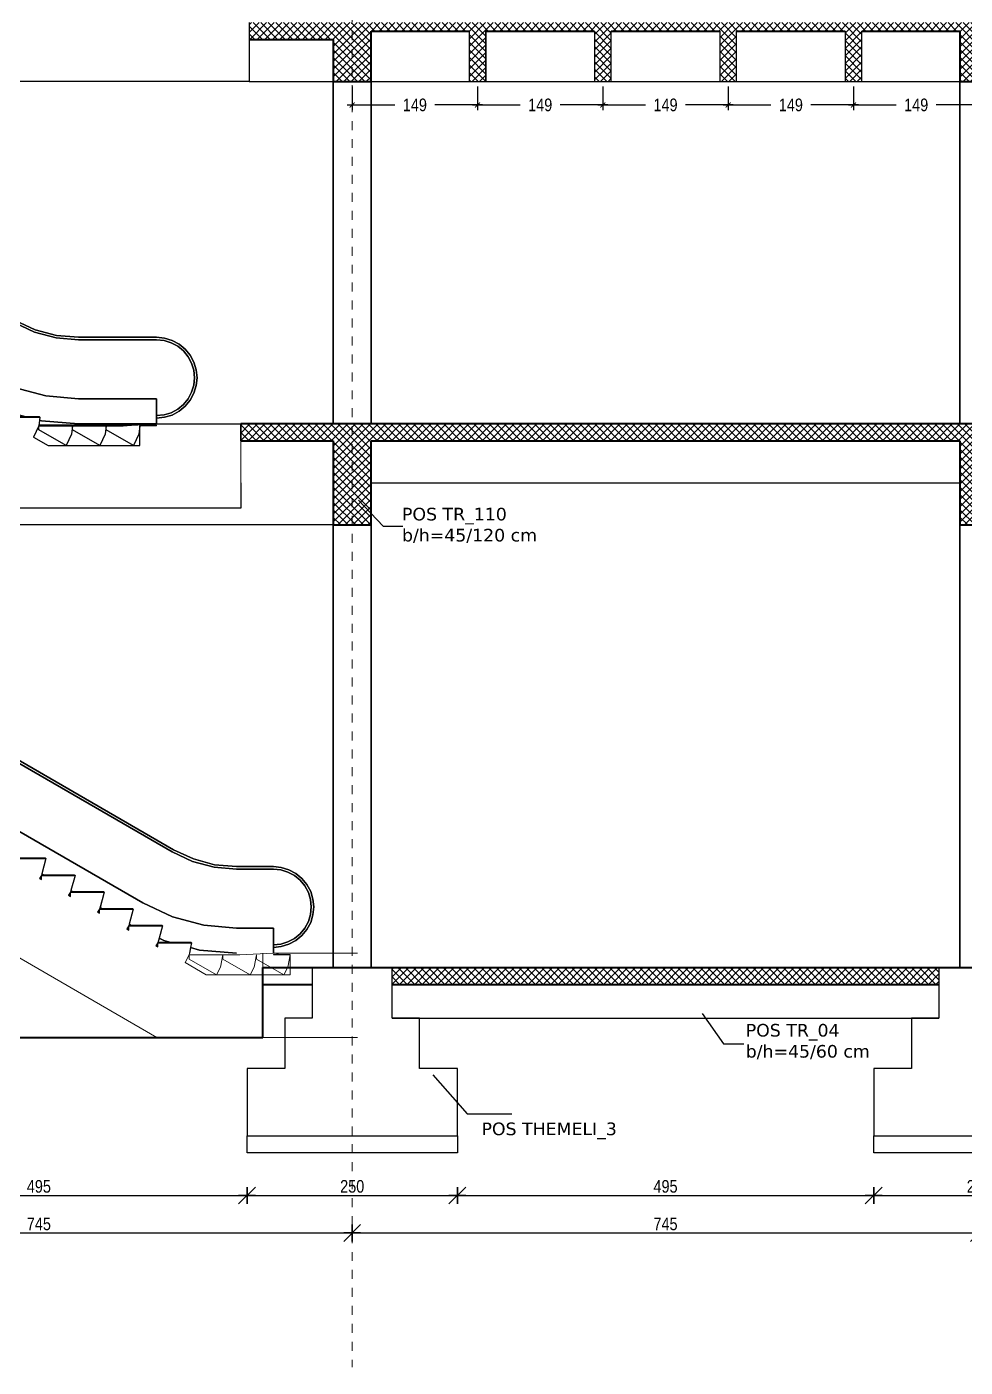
# Model space of a CAD drawing. Header units: centimetres. Extents: x 85226 to 578505, y -13061 to 170378.
# Drawn here: x 451424 to 452539, y 128143 to 129736 of the extents above; entities that cross this region are included whole.
import ezdxf

# ---------------------------------------------------------------- set-up
doc = ezdxf.new("R2010")
doc.units = ezdxf.units.CM
doc.linetypes.add('Dashed', pattern=[10.666667, 5.333333, -5.333333])
for name, color, linetype, lineweight in [('Akset_Pen_No__13', 13, 'Continuous', 18), ('muri', 7, 'Continuous', 40), ('New_Dimensionet_Pen_No__15', 15, 'Continuous', 18), ('Spotat', 1, 'Continuous', 15)]:
    doc.layers.add(name, color=color, linetype=linetype, lineweight=lineweight)
for name, color, linetype, lineweight, true_color in [('New_01 Bodrumi_Pen_No__29', 7, 'Continuous', 18, 0x261713), ('New_01 Bodrumi_Pen_No__88', 7, 'Continuous', 18, 0x092600), ('New_Dimensionet_Pen_No__24', 7, 'Continuous', 18, 0x7f1f00)]:
    doc.layers.add(name, color=color, linetype=linetype, lineweight=lineweight, true_color=true_color)
doc.styles.add('Dimensionet CM', font='swissc.ttf', dxfattribs={"height": 15})
doc.styles.add('Mini shkronjat', font='simplex.shx', dxfattribs={"height": 6})
doc.dimstyles.new('Dimensionet CM', dxfattribs={"dimtxt": 10, "dimasz": 6, "dimexe": 6, "dimexo": 6, "dimgap": 10, "dimtad": 0, "dimtih": 1, "dimtoh": 1, "dimtxsty": 'Dimensionet CM', "dimblk": 'ARCHTICK', "dimcen": 1, "dimdle": 6, "dimadec": 0, "dimazin": 0, "dimtfac": 1, "dimtmove": 0, "dimatfit": 3, "dimldrblk": 'ARCHTICK', "dimfxl": 1, "dimarcsym": 0})
pattern_1 = [(135, (305789.556, 198503.813), (-4.49012806, -4.49012806), []), (225, (305789.556, 198503.813), (4.49012806, -4.49012806), [])]
pattern_2 = [(135, (305789.556, 198486.813), (-4.49012806, -4.49012806), []), (225, (305789.556, 198486.813), (4.49012806, -4.49012806), [])]

# ---------------------------------------------------------------- blocks, each defined once
blk = doc.blocks.new('_ArchTick')
at = {"layer": 'Spotat', "color": 0, "const_width": 0.15}
blk.add_lwpolyline([(-0.5, -0.5), (0.5, 0.5)], dxfattribs=at)
blk = doc.blocks.new('*D4863')
at = {"color": 0, "lineweight": -2, "transparency": 16777216}
for p, q in [((451810.5, 129665), (451810.5, 129637.1)), ((451959.5, 129665), (451959.5, 129637.1)), ((451804.5, 129643.1), (451861.3, 129643.1)), ((451965.5, 129643.1), (451908.7, 129643.1))]:
    blk.add_line(p, q, dxfattribs=at)
at = {"layer": 'DEFPOINTS', "color": 0, "transparency": 16777216}
for p in [(451810.5, 129671), (451959.5, 129671), (451959.5, 129643.1)]:
    blk.add_point(p, dxfattribs=at)
at = {"color": 0, "lineweight": -2, "transparency": 16777216, "xscale": 6, "yscale": 6, "zscale": 6, "rotation": 180}
blk.add_blockref('_ArchTick', (451810.5, 129643.1), dxfattribs=at)
at = {"color": 0, "lineweight": -2, "transparency": 16777216, "xscale": 6, "yscale": 6, "zscale": 6}
blk.add_blockref('_ArchTick', (451959.5, 129643.1), dxfattribs=at)
at = {"color": 0, "transparency": 16777216, "insert": (451885, 129643.1), "char_height": 15, "attachment_point": 5, "style": 'Dimensionet CM'}
blk.add_mtext('149', dxfattribs=at)
blk = doc.blocks.new('*D4864')
at = {"color": 0, "lineweight": -2, "transparency": 16777216}
for p, q in [((451959.5, 129665), (451959.5, 129637.1)), ((452108.5, 129665), (452108.5, 129637.1)), ((451953.5, 129643.1), (452010.3, 129643.1)), ((452114.5, 129643.1), (452057.7, 129643.1))]:
    blk.add_line(p, q, dxfattribs=at)
at = {"layer": 'DEFPOINTS', "color": 0, "transparency": 16777216}
for p in [(451959.5, 129671), (452108.5, 129671), (452108.5, 129643.1)]:
    blk.add_point(p, dxfattribs=at)
at = {"color": 0, "lineweight": -2, "transparency": 16777216, "xscale": 6, "yscale": 6, "zscale": 6, "rotation": 180}
blk.add_blockref('_ArchTick', (451959.5, 129643.1), dxfattribs=at)
at = {"color": 0, "lineweight": -2, "transparency": 16777216, "xscale": 6, "yscale": 6, "zscale": 6}
blk.add_blockref('_ArchTick', (452108.5, 129643.1), dxfattribs=at)
at = {"color": 0, "transparency": 16777216, "insert": (452034, 129643.1), "char_height": 15, "attachment_point": 5, "style": 'Dimensionet CM'}
blk.add_mtext('149', dxfattribs=at)
blk = doc.blocks.new('*D4865')
at = {"color": 0, "lineweight": -2, "transparency": 16777216}
for p, q in [((452108.5, 129665), (452108.5, 129637.1)), ((452257.5, 129665), (452257.5, 129637.1)), ((452102.5, 129643.1), (452159.3, 129643.1)), ((452263.5, 129643.1), (452206.7, 129643.1))]:
    blk.add_line(p, q, dxfattribs=at)
at = {"layer": 'DEFPOINTS', "color": 0, "transparency": 16777216}
for p in [(452108.5, 129671), (452257.5, 129671), (452257.5, 129643.1)]:
    blk.add_point(p, dxfattribs=at)
at = {"color": 0, "lineweight": -2, "transparency": 16777216, "xscale": 6, "yscale": 6, "zscale": 6, "rotation": 180}
blk.add_blockref('_ArchTick', (452108.5, 129643.1), dxfattribs=at)
at = {"color": 0, "lineweight": -2, "transparency": 16777216, "xscale": 6, "yscale": 6, "zscale": 6}
blk.add_blockref('_ArchTick', (452257.5, 129643.1), dxfattribs=at)
at = {"color": 0, "transparency": 16777216, "insert": (452183, 129643.1), "char_height": 15, "attachment_point": 5, "style": 'Dimensionet CM'}
blk.add_mtext('149', dxfattribs=at)
blk = doc.blocks.new('*D4866')
at = {"color": 0, "lineweight": -2, "transparency": 16777216}
for p, q in [((452257.5, 129665), (452257.5, 129637.1)), ((452406.5, 129665), (452406.5, 129637.1)), ((452251.5, 129643.1), (452308.3, 129643.1)), ((452412.5, 129643.1), (452355.7, 129643.1))]:
    blk.add_line(p, q, dxfattribs=at)
at = {"layer": 'DEFPOINTS', "color": 0, "transparency": 16777216}
for p in [(452257.5, 129671), (452406.5, 129671), (452406.5, 129643.1)]:
    blk.add_point(p, dxfattribs=at)
at = {"color": 0, "lineweight": -2, "transparency": 16777216, "xscale": 6, "yscale": 6, "zscale": 6, "rotation": 180}
blk.add_blockref('_ArchTick', (452257.5, 129643.1), dxfattribs=at)
at = {"color": 0, "lineweight": -2, "transparency": 16777216, "xscale": 6, "yscale": 6, "zscale": 6}
blk.add_blockref('_ArchTick', (452406.5, 129643.1), dxfattribs=at)
at = {"color": 0, "transparency": 16777216, "insert": (452332, 129643.1), "char_height": 15, "attachment_point": 5, "style": 'Dimensionet CM'}
blk.add_mtext('149', dxfattribs=at)
blk = doc.blocks.new('*D4867')
at = {"color": 0, "lineweight": -2, "transparency": 16777216}
for p, q in [((452406.5, 129665), (452406.5, 129637.1)), ((452555.5, 129665), (452555.5, 129637.1)), ((452400.5, 129643.1), (452457.3, 129643.1)), ((452561.5, 129643.1), (452504.7, 129643.1))]:
    blk.add_line(p, q, dxfattribs=at)
at = {"layer": 'DEFPOINTS', "color": 0, "transparency": 16777216}
for p in [(452406.5, 129671), (452555.5, 129671), (452555.5, 129643.1)]:
    blk.add_point(p, dxfattribs=at)
at = {"color": 0, "lineweight": -2, "transparency": 16777216, "xscale": 6, "yscale": 6, "zscale": 6, "rotation": 180}
blk.add_blockref('_ArchTick', (452406.5, 129643.1), dxfattribs=at)
at = {"color": 0, "lineweight": -2, "transparency": 16777216, "xscale": 6, "yscale": 6, "zscale": 6}
blk.add_blockref('_ArchTick', (452555.5, 129643.1), dxfattribs=at)
at = {"color": 0, "transparency": 16777216, "insert": (452481, 129643.1), "char_height": 15, "attachment_point": 5, "style": 'Dimensionet CM'}
blk.add_mtext('149', dxfattribs=at)
blk = doc.blocks.new('D')
for p, q in [((5, 5), (-5, -5)), ((-5, 0), (5, 0)), ((0, 5), (0, -5))]:
    blk.add_line(p, q)
blk = doc.blocks.new('*D4888')
at = {"lineweight": -2, "transparency": 16777216}
blk.add_line((451067.5, 128302.6), (451808.5, 128302.6), dxfattribs=at)
at = {"layer": 'DEFPOINTS', "color": 0, "transparency": 16777216}
for p in [(451810.5, 128302.6), (451065.5, 128143.1), (451810.5, 128143.1)]:
    blk.add_point(p, dxfattribs=at)
at = {"lineweight": -2, "transparency": 16777216, "xscale": 2, "yscale": 2, "zscale": 2, "rotation": 180}
blk.add_blockref('D', (451065.5, 128302.6), dxfattribs=at)
at = {"lineweight": -2, "transparency": 16777216, "xscale": 2, "yscale": 2, "zscale": 2}
blk.add_blockref('D', (451810.5, 128302.6), dxfattribs=at)
at = {"transparency": 16777216, "insert": (451438, 128313.3), "char_height": 15, "attachment_point": 5, "style": 'Dimensionet CM'}
blk.add_mtext('745', dxfattribs=at)
blk = doc.blocks.new('*D4889')
at = {"lineweight": -2, "transparency": 16777216}
blk.add_line((451812.5, 128302.6), (452553.5, 128302.6), dxfattribs=at)
at = {"layer": 'DEFPOINTS', "color": 0, "transparency": 16777216}
for p in [(452555.5, 128302.6), (452555.5, 128149.1), (451810.5, 128143.1)]:
    blk.add_point(p, dxfattribs=at)
at = {"lineweight": -2, "transparency": 16777216, "xscale": 2, "yscale": 2, "zscale": 2, "rotation": 180}
blk.add_blockref('D', (451810.5, 128302.6), dxfattribs=at)
at = {"lineweight": -2, "transparency": 16777216, "xscale": 2, "yscale": 2, "zscale": 2}
blk.add_blockref('D', (452555.5, 128302.6), dxfattribs=at)
at = {"transparency": 16777216, "insert": (452183, 128313.3), "char_height": 15, "attachment_point": 5, "style": 'Dimensionet CM'}
blk.add_mtext('745', dxfattribs=at)
blk = doc.blocks.new('*D4799')
at = {"lineweight": -2, "transparency": 16777216}
blk.add_line((451192.5, 128347.2), (451683.5, 128347.2), dxfattribs=at)
at = {"layer": 'DEFPOINTS', "color": 0, "transparency": 16777216}
for p in [(451190.5, 128414), (451685.5, 128418), (451685.5, 128347.2)]:
    blk.add_point(p, dxfattribs=at)
at = {"lineweight": -2, "transparency": 16777216, "xscale": 2, "yscale": 2, "zscale": 2, "rotation": 180}
blk.add_blockref('D', (451190.5, 128347.2), dxfattribs=at)
at = {"lineweight": -2, "transparency": 16777216, "xscale": 2, "yscale": 2, "zscale": 2}
blk.add_blockref('D', (451685.5, 128347.2), dxfattribs=at)
at = {"transparency": 16777216, "insert": (451438, 128357.9), "char_height": 15, "attachment_point": 5, "style": 'Dimensionet CM'}
blk.add_mtext('495', dxfattribs=at)
blk = doc.blocks.new('*D4800')
at = {"lineweight": -2, "transparency": 16777216}
blk.add_line((451687.5, 128347.2), (451933.5, 128347.2), dxfattribs=at)
at = {"layer": 'DEFPOINTS', "color": 0, "transparency": 16777216}
for p in [(451685.5, 128418), (451935.5, 128418), (451935.5, 128347.2)]:
    blk.add_point(p, dxfattribs=at)
at = {"lineweight": -2, "transparency": 16777216, "xscale": 2, "yscale": 2, "zscale": 2, "rotation": 180}
blk.add_blockref('D', (451685.5, 128347.2), dxfattribs=at)
at = {"lineweight": -2, "transparency": 16777216, "xscale": 2, "yscale": 2, "zscale": 2}
blk.add_blockref('D', (451935.5, 128347.2), dxfattribs=at)
at = {"transparency": 16777216, "insert": (451810.5, 128357.9), "char_height": 15, "attachment_point": 5, "style": 'Dimensionet CM'}
blk.add_mtext('250', dxfattribs=at)
blk = doc.blocks.new('*D4801')
at = {"lineweight": -2, "transparency": 16777216}
blk.add_line((451937.5, 128347.2), (452428.5, 128347.2), dxfattribs=at)
at = {"layer": 'DEFPOINTS', "color": 0, "transparency": 16777216}
for p in [(451935.5, 128418), (452430.5, 128418), (452430.5, 128347.2)]:
    blk.add_point(p, dxfattribs=at)
at = {"lineweight": -2, "transparency": 16777216, "xscale": 2, "yscale": 2, "zscale": 2, "rotation": 180}
blk.add_blockref('D', (451935.5, 128347.2), dxfattribs=at)
at = {"lineweight": -2, "transparency": 16777216, "xscale": 2, "yscale": 2, "zscale": 2}
blk.add_blockref('D', (452430.5, 128347.2), dxfattribs=at)
at = {"transparency": 16777216, "insert": (452183, 128357.9), "char_height": 15, "attachment_point": 5, "style": 'Dimensionet CM'}
blk.add_mtext('495', dxfattribs=at)
blk = doc.blocks.new('*D4802')
at = {"lineweight": -2, "transparency": 16777216}
blk.add_line((452432.5, 128347.2), (452678.5, 128347.2), dxfattribs=at)
at = {"layer": 'DEFPOINTS', "color": 0, "transparency": 16777216}
for p in [(452430.5, 128418), (452680.5, 128418), (452680.5, 128347.2)]:
    blk.add_point(p, dxfattribs=at)
at = {"lineweight": -2, "transparency": 16777216, "xscale": 2, "yscale": 2, "zscale": 2, "rotation": 180}
blk.add_blockref('D', (452430.5, 128347.2), dxfattribs=at)
at = {"lineweight": -2, "transparency": 16777216, "xscale": 2, "yscale": 2, "zscale": 2}
blk.add_blockref('D', (452680.5, 128347.2), dxfattribs=at)
at = {"transparency": 16777216, "insert": (452555.5, 128357.9), "char_height": 15, "attachment_point": 5, "style": 'Dimensionet CM'}
blk.add_mtext('250', dxfattribs=at)

msp = doc.modelspace()

# ---------------------------------------------------------------- hatches: boundary and pattern name
h = msp.add_hatch()
h.set_pattern_fill('ANSI37', color=256, scale=2, angle=90, style=0)
h.set_pattern_definition(pattern_1)
h.paths.add_polyline_path([(451788.031, 129720.973), (451788.031, 129670.973), (451810.531, 129670.973), (451810.531, 129740.973), (451688.039, 129740.973), (451688.039, 129720.973)])
h = msp.add_hatch()
h.set_pattern_fill('ANSI37', color=256, scale=2, angle=90, style=0)
h.set_pattern_definition(pattern_1)
h.paths.add_polyline_path([(451833.031, 129730.973), (451833.031, 129730.973), (451833.031, 129730.973), (451949.531, 129730.973), (451949.531, 129670.973), (451969.531, 129670.973), (451969.531, 129730.973), (452098.531, 129730.973), (452098.531, 129670.973), (452118.531, 129670.973), (452118.531, 129730.973), (452247.531, 129730.973), (452247.531, 129670.973), (452267.531, 129670.973), (452267.531, 129730.973), (452396.531, 129730.973), (452396.531, 129670.973), (452416.531, 129670.973), (452416.531, 129730.973), (452533.031, 129730.973), (452533.031, 129670.973), (452555.531, 129670.973), (452555.531, 129740.973), (451810.531, 129740.973), (451810.531, 129670.973), (451833.031, 129670.973)])
h = msp.add_hatch()
h.set_pattern_fill('ANSI37', color=256, scale=2, angle=90, style=0)
h.set_pattern_definition(pattern_2)
h.paths.add_polyline_path([(451788.031, 129243.973), (451788.031, 129193.973), (451788.031, 129193.973), (451788.031, 129143.973), (451810.531, 129143.973), (451810.531, 129263.973), (451678.035, 129263.973), (451678.035, 129243.973)])
h.paths.add_polyline_path([(451810.531, 129263.973), (451810.531, 129143.973), (451833.031, 129143.973), (451833.031, 129243.973), (452533.031, 129243.973), (452533.031, 129143.973), (452555.531, 129143.973), (452555.531, 129263.973)])
h.paths.add_polyline_path([(453278.031, 129243.973), (453278.031, 129143.973), (453323.031, 129143.973), (453323.031, 129243.973), (454023.031, 129243.973), (454023.031, 129193.973), (454068.031, 129193.973), (454068.031, 129243.973), (454218.031, 129243.973), (454218.031, 129263.973), (452555.531, 129263.973), (452555.531, 129143.973), (452578.031, 129143.973), (452578.031, 129243.973)])
h = msp.add_hatch()
h.set_pattern_fill('ANSI37', color=256, scale=2, angle=90, style=0)
h.set_pattern_definition(pattern_2)
h.paths.add_polyline_path([(452508.031, 128617.973), (451858.031, 128617.973), (451858.031, 128597.973), (452508.031, 128597.973)])

# ---------------------------------------------------------------- linework, layer by layer
for p, q in [((451688.039, 129740.973), (451688.039, 129720.973)), ((451833.031, 129730.973), (451833.031, 129263.973)), ((451833.031, 129263.973), (451833.031, 129730.973)), ((451833.031, 129263.973), (451833.031, 129730.973)), ((451833.031, 129730.973), (451833.031, 129263.973)), ((451949.531, 129730.973), (451833.031, 129730.973)), ((451949.531, 129730.973), (451949.531, 129670.973)), ((452098.531, 129730.973), (451969.531, 129730.973)), ((451969.531, 129730.973), (451969.531, 129670.973)), ((452247.531, 129730.973), (452118.531, 129730.973)), ((452396.531, 129730.973), (452267.531, 129730.973)), ((452533.031, 129730.973), (452416.531, 129730.973)), ((452533.031, 129730.973), (452533.031, 129263.973)), ((452533.031, 129263.973), (452533.031, 129730.973)), ((451688.039, 129720.973), (451688.039, 129670.973)), ((451788.031, 129720.973), (451723.035, 129720.973)), ((451788.031, 129720.973), (451778.035, 129720.973)), ((451788.031, 129263.973), (451788.031, 129720.973)), ((451788.031, 129720.973), (451788.031, 129263.973)), ((451788.031, 129720.973), (451788.031, 129263.973)), ((451788.031, 129263.973), (451788.031, 129720.973)), ((451688.039, 129670.973), (450955.535, 129670.973)), ((451688.039, 129670.973), (454023.031, 129670.973)), ((451432.623, 129373.2), (451408.453, 129384.471)), ((451408.453, 129384.471), (451432.623, 129373.2)), ((451409.953, 129387.069), (451433.65, 129376.019)), ((451433.65, 129376.019), (451409.953, 129387.069)), ((451433.65, 129376.019), (451458.905, 129369.252)), ((451458.905, 129369.252), (451433.65, 129376.019)), ((451458.384, 129366.298), (451432.623, 129373.2)), ((451432.623, 129373.2), (451458.384, 129366.298)), ((451484.953, 129363.973), (451458.384, 129366.298)), ((451458.384, 129366.298), (451484.953, 129363.973)), ((451458.905, 129369.252), (451484.953, 129366.973)), ((451484.953, 129366.973), (451458.905, 129369.252)), ((451484.953, 129366.973), (451578.035, 129366.973)), ((451578.035, 129366.973), (451484.953, 129366.973)), ((451578.035, 129363.973), (451484.953, 129363.973)), ((451484.953, 129363.973), (451578.035, 129363.973)), ((451578.035, 129366.973), (451587.399, 129366.051)), ((451587.399, 129366.051), (451578.035, 129366.973)), ((451586.814, 129363.108), (451578.035, 129363.973)), ((451578.035, 129363.973), (451586.814, 129363.108)), ((451595.256, 129360.548), (451586.814, 129363.108)), ((451586.814, 129363.108), (451595.256, 129360.548)), ((451587.399, 129366.051), (451596.404, 129363.319)), ((451596.404, 129363.319), (451587.399, 129366.051)), ((451603.036, 129356.389), (451595.256, 129360.548)), ((451595.256, 129360.548), (451603.036, 129356.389)), ((451596.404, 129363.319), (451604.702, 129358.884)), ((451604.702, 129358.884), (451596.404, 129363.319)), ((451604.702, 129358.884), (451611.976, 129352.914)), ((451611.976, 129352.914), (451604.702, 129358.884)), ((451609.855, 129350.793), (451603.036, 129356.389)), ((451603.036, 129356.389), (451609.855, 129350.793)), ((451615.451, 129343.974), (451609.855, 129350.793)), ((451609.855, 129350.793), (451615.451, 129343.974)), ((451611.976, 129352.914), (451617.945, 129345.641)), ((451617.945, 129345.641), (451611.976, 129352.914)), ((451619.609, 129336.194), (451615.451, 129343.974)), ((451615.451, 129343.974), (451619.609, 129336.194)), ((451617.945, 129345.641), (451622.381, 129337.342)), ((451622.381, 129337.342), (451617.945, 129345.641)), ((451596.483, 128755.471), (450590.561, 129336.24)), ((450590.561, 129336.24), (451596.483, 128755.471)), ((451597.983, 128758.069), (450592.061, 129338.838)), ((451622.17, 129327.752), (451619.609, 129336.194)), ((451619.609, 129336.194), (451622.17, 129327.752)), ((451623.035, 129318.973), (451622.17, 129327.752)), ((451622.17, 129327.752), (451623.035, 129318.973)), ((451622.381, 129337.342), (451625.113, 129328.337)), ((451625.113, 129328.337), (451622.381, 129337.342)), ((451625.113, 129328.337), (451626.035, 129318.973)), ((451626.035, 129318.973), (451625.113, 129328.337)), ((451622.17, 129310.194), (451623.035, 129318.973)), ((451623.035, 129318.973), (451622.17, 129310.194)), ((451626.035, 129318.973), (451625.113, 129309.609)), ((451625.113, 129309.609), (451626.035, 129318.973)), ((451446.229, 129297.361), (451408.682, 129307.422)), ((451408.682, 129307.422), (451446.229, 129297.361)), ((451484.953, 129293.973), (451446.229, 129297.361)), ((451446.229, 129297.361), (451484.953, 129293.973)), ((451615.451, 129293.972), (451619.609, 129301.752)), ((451619.609, 129301.752), (451615.451, 129293.972)), ((451622.381, 129300.604), (451617.945, 129292.306)), ((451617.945, 129292.306), (451622.381, 129300.604)), ((451619.609, 129301.752), (451622.17, 129310.194)), ((451622.17, 129310.194), (451619.609, 129301.752)), ((451625.113, 129309.609), (451622.381, 129300.604)), ((451622.381, 129300.604), (451625.113, 129309.609)), ((451401.06, 129278.524), (451423.642, 129272.473)), ((451578.035, 129293.973), (451484.953, 129293.973)), ((451484.953, 129293.973), (451578.035, 129293.973)), ((451578.035, 129263.973), (451578.035, 129293.973)), ((451578.035, 129293.973), (451578.035, 129273.973)), ((451595.256, 129277.399), (451603.036, 129281.557)), ((451603.036, 129281.557), (451595.256, 129277.399)), ((451604.702, 129279.063), (451596.404, 129274.627)), ((451596.404, 129274.627), (451604.702, 129279.063)), ((451603.036, 129281.557), (451609.855, 129287.153)), ((451609.855, 129287.153), (451603.036, 129281.557)), ((451611.976, 129285.032), (451604.702, 129279.063)), ((451604.702, 129279.063), (451611.976, 129285.032)), ((451609.855, 129287.153), (451615.451, 129293.972)), ((451615.451, 129293.972), (451609.855, 129287.153)), ((451617.945, 129292.306), (451611.976, 129285.032)), ((451611.976, 129285.032), (451617.945, 129292.306)), ((451561.483, 128694.849), (450555.561, 129275.619)), ((450555.561, 129275.619), (451561.483, 128694.849)), ((451399.305, 129271.973), (451439.305, 129271.973)), ((451438.805, 129272.473), (451399.805, 129272.473)), ((451423.642, 129272.473), (451438.805, 129272.473)), ((451438.851, 129268.398), (451438.035, 129261.973)), ((451439.305, 129271.973), (451438.805, 129272.473)), ((451438.805, 129272.473), (451439.305, 129271.973)), ((451439.305, 129271.973), (451438.851, 129268.398)), ((451441.02, 129267.817), (451438.851, 129268.398)), ((451438.851, 129268.398), (451441.02, 129267.817)), ((451484.953, 129263.973), (451441.02, 129267.817)), ((451441.02, 129267.817), (451484.953, 129263.973)), ((451578.035, 129263.973), (451484.953, 129263.973)), ((451484.953, 129263.973), (451578.035, 129263.973)), ((451548.035, 129262.473), (451578.035, 129263.973)), ((451578.035, 129273.973), (451586.814, 129274.838)), ((451586.814, 129274.838), (451578.035, 129273.973)), ((451578.035, 129273.973), (451578.035, 129270.973)), ((451587.399, 129271.895), (451578.035, 129270.973)), ((451578.035, 129270.973), (451587.399, 129271.895)), ((451578.035, 129270.973), (451578.035, 129263.973)), ((451578.035, 129263.973), (451678.035, 129263.973)), ((451586.814, 129274.838), (451595.256, 129277.399)), ((451595.256, 129277.399), (451586.814, 129274.838)), ((451596.404, 129274.627), (451587.399, 129271.895)), ((451587.399, 129271.895), (451596.404, 129274.627)), ((451678.035, 129263.973), (451678.035, 129243.973)), ((451723.035, 129263.973), (452423.035, 129263.973)), ((452423.035, 129263.973), (452468.035, 129263.973)), ((452468.035, 129263.973), (453168.035, 129263.973)), ((451438.035, 129261.973), (451431.577, 129248.341)), ((451431.577, 129248.341), (451448.898, 129238.341)), ((451438.535, 129262.473), (451438.035, 129261.973)), ((451438.035, 129261.973), (451438.535, 129262.473)), ((451438.035, 129261.973), (451478.035, 129261.973)), ((451438.035, 129256.973), (451438.035, 129261.973)), ((451470.307, 129238.341), (451438.035, 129256.973)), ((451477.535, 129262.473), (451438.535, 129262.473)), ((451438.535, 129262.473), (451477.535, 129262.473)), ((451476.765, 129251.973), (451470.307, 129238.341)), ((451478.035, 129261.973), (451476.765, 129251.973)), ((451478.035, 129261.973), (451477.535, 129262.473)), ((451477.535, 129262.473), (451478.035, 129261.973)), ((451478.535, 129262.473), (451478.035, 129261.973)), ((451478.035, 129261.973), (451478.535, 129262.473)), ((451478.035, 129261.973), (451518.035, 129261.973)), ((451478.035, 129256.973), (451478.035, 129261.973)), ((451510.307, 129238.341), (451478.035, 129256.973)), ((451517.535, 129262.473), (451478.535, 129262.473)), ((451478.535, 129262.473), (451517.535, 129262.473)), ((451516.765, 129251.973), (451510.307, 129238.341)), ((451518.035, 129261.973), (451516.765, 129251.973)), ((451518.035, 129261.973), (451517.535, 129262.473)), ((451517.535, 129262.473), (451518.035, 129261.973)), ((451518.535, 129262.473), (451518.035, 129261.973)), ((451518.035, 129261.973), (451518.535, 129262.473)), ((451518.035, 129261.973), (451538.035, 129261.973)), ((451518.035, 129256.973), (451518.035, 129261.973)), ((451550.307, 129238.341), (451518.035, 129256.973)), ((451548.035, 129262.473), (451518.535, 129262.473)), ((451518.535, 129262.473), (451548.035, 129262.473)), ((451538.035, 129261.973), (451548.035, 129262.473)), ((451556.765, 129251.973), (451550.307, 129238.341)), ((451558.035, 129261.973), (451556.765, 129251.973)), ((451558.035, 129238.341), (451558.035, 129261.973)), ((451448.898, 129238.341), (451470.307, 129238.341)), ((451470.307, 129238.341), (451510.307, 129238.341)), ((451510.307, 129238.341), (451550.307, 129238.341)), ((451550.307, 129238.341), (451558.035, 129238.341)), ((451678.035, 129193.973), (451678.035, 129163.973)), ((451788.031, 128617.973), (451788.031, 129193.973)), ((451788.031, 129193.973), (451788.031, 128617.973)), ((451788.031, 128617.973), (451788.031, 129193.973)), ((451788.031, 129193.973), (451788.031, 128617.973)), ((451833.031, 129193.973), (451833.031, 128617.973)), ((451833.031, 128617.973), (451833.031, 129193.973)), ((451833.031, 129193.973), (451833.031, 128617.973)), ((451833.031, 128617.973), (451833.031, 129193.973)), ((451833.031, 129193.973), (452533.031, 129193.973)), ((452533.031, 128617.973), (452533.031, 129193.973)), ((452533.031, 129193.973), (452533.031, 128617.973)), ((451818.186, 129173.378), (451847.403, 129142.604)), ((451678.035, 129163.973), (451390.367, 129163.973)), ((451788.031, 129143.973), (450929.578, 129143.973)), ((451788.031, 129143.973), (451833.031, 129143.973)), ((451847.403, 129142.604), (451870.698, 129142.604)), ((452533.031, 129143.973), (452578.031, 129143.973)), ((451088.031, 129052.49), (451597.983, 128758.069)), ((451620.654, 128744.2), (451596.483, 128755.471)), ((451596.483, 128755.471), (451620.654, 128744.2)), ((451597.983, 128758.069), (451621.68, 128747.019)), ((451621.68, 128747.019), (451597.983, 128758.069)), ((451406.336, 128747.473), (451446.336, 128747.473)), ((451445.836, 128747.973), (451406.836, 128747.973)), ((451409.47, 128747.973), (451445.836, 128747.973)), ((451446.336, 128747.473), (451441.513, 128729.473)), ((451446.336, 128747.473), (451445.836, 128747.973)), ((451445.836, 128747.973), (451446.336, 128747.473)), ((451646.415, 128737.298), (451620.654, 128744.2)), ((451620.654, 128744.2), (451646.415, 128737.298)), ((451621.68, 128747.019), (451646.936, 128740.252)), ((451646.936, 128740.252), (451621.68, 128747.019)), ((451672.983, 128734.973), (451646.415, 128737.298)), ((451646.415, 128737.298), (451672.983, 128734.973)), ((451646.936, 128740.252), (451672.983, 128737.973)), ((451672.983, 128737.973), (451646.936, 128740.252)), ((451672.983, 128737.973), (451716.82, 128737.973)), ((451716.82, 128737.973), (451672.983, 128737.973)), ((451716.82, 128737.973), (451726.185, 128737.051)), ((451726.185, 128737.051), (451716.82, 128737.973)), ((451726.185, 128737.051), (451735.189, 128734.319)), ((451735.189, 128734.319), (451726.185, 128737.051)), ((451440.977, 128727.473), (451438.608, 128723.841)), ((451438.608, 128723.841), (451440.977, 128722.473)), ((451441.513, 128729.473), (451440.977, 128727.473)), ((451441.477, 128727.973), (451440.977, 128727.473)), ((451440.977, 128727.473), (451441.477, 128727.973)), ((451440.977, 128727.473), (451480.977, 128727.473)), ((451440.977, 128722.473), (451440.977, 128727.473)), ((451480.477, 128727.973), (451441.477, 128727.973)), ((451441.477, 128727.973), (451444.111, 128727.973)), ((451444.111, 128727.973), (451441.513, 128729.473)), ((451441.513, 128729.473), (451444.111, 128727.973)), ((451444.111, 128727.973), (451480.477, 128727.973)), ((451480.977, 128727.473), (451476.154, 128709.473)), ((451480.977, 128727.473), (451480.477, 128727.973)), ((451480.477, 128727.973), (451480.977, 128727.473)), ((451716.82, 128734.973), (451672.983, 128734.973)), ((451672.983, 128734.973), (451716.82, 128734.973)), ((451725.599, 128734.108), (451716.82, 128734.973)), ((451716.82, 128734.973), (451725.599, 128734.108)), ((451734.041, 128731.548), (451725.599, 128734.108)), ((451725.599, 128734.108), (451734.041, 128731.548)), ((451741.821, 128727.389), (451734.041, 128731.548)), ((451734.041, 128731.548), (451741.821, 128727.389)), ((451735.189, 128734.319), (451743.488, 128729.884)), ((451743.488, 128729.884), (451735.189, 128734.319)), ((451748.64, 128721.793), (451741.821, 128727.389)), ((451741.821, 128727.389), (451748.64, 128721.793)), ((451743.488, 128729.884), (451750.762, 128723.914)), ((451750.762, 128723.914), (451743.488, 128729.884)), ((451754.237, 128714.974), (451748.64, 128721.793)), ((451748.64, 128721.793), (451754.236, 128714.974)), ((451750.762, 128723.914), (451756.731, 128716.641)), ((451756.731, 128716.641), (451750.762, 128723.914)), ((451475.618, 128707.473), (451473.249, 128703.841)), ((451476.154, 128709.473), (451475.618, 128707.473)), ((451476.118, 128707.973), (451475.618, 128707.473)), ((451475.618, 128707.473), (451476.118, 128707.973)), ((451475.618, 128707.473), (451515.618, 128707.473)), ((451475.618, 128702.473), (451475.618, 128707.473)), ((451515.118, 128707.973), (451476.118, 128707.973)), ((451476.118, 128707.973), (451478.752, 128707.973)), ((451478.752, 128707.973), (451476.154, 128709.473)), ((451476.154, 128709.473), (451478.752, 128707.973)), ((451478.752, 128707.973), (451515.118, 128707.973)), ((451515.618, 128707.473), (451510.795, 128689.473)), ((451515.618, 128707.473), (451515.118, 128707.973)), ((451515.118, 128707.973), (451515.618, 128707.473)), ((451754.236, 128714.974), (451758.395, 128707.194)), ((451758.395, 128707.194), (451754.237, 128714.974)), ((451756.731, 128716.641), (451761.167, 128708.342)), ((451761.167, 128708.342), (451756.731, 128716.641)), ((451760.956, 128698.752), (451758.395, 128707.194)), ((451758.395, 128707.194), (451760.956, 128698.752)), ((451761.167, 128708.342), (451763.898, 128699.338)), ((451763.898, 128699.338), (451761.167, 128708.342)), ((451473.249, 128703.841), (451475.618, 128702.473)), ((451510.795, 128689.473), (451510.259, 128687.473)), ((451513.393, 128687.973), (451510.795, 128689.473)), ((451510.795, 128689.473), (451513.393, 128687.973)), ((451596.712, 128678.422), (451561.483, 128694.849)), ((451561.483, 128694.849), (451596.712, 128678.422)), ((451761.82, 128689.973), (451760.956, 128698.752)), ((451760.956, 128698.752), (451761.82, 128689.973)), ((451760.956, 128681.194), (451761.82, 128689.973)), ((451761.82, 128689.973), (451760.956, 128681.194)), ((451763.898, 128699.338), (451764.82, 128689.973)), ((451764.82, 128689.973), (451763.898, 128699.338)), ((451764.82, 128689.973), (451763.898, 128680.609)), ((451763.898, 128680.609), (451764.82, 128689.973)), ((451510.259, 128687.473), (451507.89, 128683.841)), ((451507.89, 128683.841), (451510.259, 128682.473)), ((451510.759, 128687.973), (451510.259, 128687.473)), ((451510.259, 128687.473), (451510.759, 128687.973)), ((451510.259, 128687.473), (451550.259, 128687.473)), ((451510.259, 128682.473), (451510.259, 128687.473)), ((451549.759, 128687.973), (451510.759, 128687.973)), ((451510.759, 128687.973), (451513.393, 128687.973)), ((451513.393, 128687.973), (451549.759, 128687.973)), ((451550.259, 128687.473), (451545.436, 128669.473)), ((451550.259, 128687.473), (451549.759, 128687.973)), ((451549.759, 128687.973), (451550.259, 128687.473)), ((451634.259, 128668.361), (451596.712, 128678.422)), ((451596.712, 128678.422), (451634.259, 128668.361)), ((451758.395, 128672.752), (451760.956, 128681.194)), ((451760.956, 128681.194), (451758.395, 128672.752)), ((451763.898, 128680.609), (451761.167, 128671.604)), ((451761.167, 128671.604), (451763.898, 128680.609)), ((451544.9, 128667.473), (451542.531, 128663.841)), ((451542.531, 128663.841), (451544.9, 128662.473)), ((451545.436, 128669.473), (451544.9, 128667.473)), ((451545.4, 128667.973), (451544.9, 128667.473)), ((451544.9, 128667.473), (451545.4, 128667.973)), ((451544.9, 128667.473), (451584.9, 128667.473)), ((451544.9, 128662.473), (451544.9, 128667.473)), ((451584.4, 128667.973), (451545.4, 128667.973)), ((451545.4, 128667.973), (451548.403, 128667.973)), ((451546.483, 128668.869), (451545.436, 128669.473)), ((451545.436, 128669.473), (451546.483, 128668.869)), ((451548.403, 128667.973), (451546.483, 128668.869)), ((451546.483, 128668.869), (451548.403, 128667.973)), ((451548.403, 128667.973), (451584.4, 128667.973)), ((451584.9, 128667.473), (451580.965, 128652.789)), ((451584.9, 128667.473), (451584.4, 128667.973)), ((451584.4, 128667.973), (451584.9, 128667.473)), ((451672.983, 128664.973), (451634.259, 128668.361)), ((451634.259, 128668.361), (451672.983, 128664.973)), ((451716.82, 128664.973), (451672.983, 128664.973)), ((451672.983, 128664.973), (451716.82, 128664.973)), ((451716.82, 128634.973), (451716.82, 128664.973)), ((451716.82, 128664.973), (451716.82, 128644.973)), ((451741.821, 128652.557), (451748.64, 128658.153)), ((451748.64, 128658.153), (451741.821, 128652.557)), ((451748.64, 128658.153), (451754.237, 128664.972)), ((451754.236, 128664.972), (451748.64, 128658.153)), ((451756.731, 128663.306), (451750.762, 128656.032)), ((451750.762, 128656.032), (451756.731, 128663.306)), ((451758.395, 128672.752), (451754.236, 128664.972)), ((451754.237, 128664.972), (451758.395, 128672.752)), ((451761.167, 128671.604), (451756.731, 128663.306)), ((451756.731, 128663.306), (451761.167, 128671.604)), ((451579.541, 128647.473), (451577.172, 128643.841)), ((451577.172, 128643.841), (451579.541, 128642.473)), ((451580.965, 128652.789), (451579.541, 128647.473)), ((451580.041, 128647.973), (451579.541, 128647.473)), ((451579.541, 128647.473), (451580.041, 128647.973)), ((451579.541, 128647.473), (451619.541, 128647.473)), ((451579.541, 128642.473), (451579.541, 128647.473)), ((451619.041, 128647.973), (451580.041, 128647.973)), ((451580.041, 128647.973), (451594.878, 128647.973)), ((451586.452, 128650.231), (451580.965, 128652.789)), ((451580.965, 128652.789), (451586.452, 128650.231)), ((451594.878, 128647.973), (451586.452, 128650.231)), ((451586.452, 128650.231), (451594.878, 128647.973)), ((451594.878, 128647.973), (451619.041, 128647.973)), ((451618.45, 128641.657), (451617.196, 128634.973)), ((451619.541, 128647.473), (451618.45, 128641.657)), ((451629.05, 128638.817), (451618.45, 128641.657)), ((451618.45, 128641.657), (451629.05, 128638.817)), ((451619.541, 128647.473), (451619.041, 128647.973)), ((451619.041, 128647.973), (451619.541, 128647.473)), ((451716.82, 128644.973), (451725.599, 128645.838)), ((451725.599, 128645.838), (451716.82, 128644.973)), ((451716.82, 128644.973), (451716.82, 128641.973)), ((451726.185, 128642.895), (451716.82, 128641.973)), ((451716.82, 128641.973), (451726.185, 128642.895)), ((451716.82, 128641.973), (451716.82, 128634.973)), ((451725.599, 128645.838), (451734.041, 128648.399)), ((451734.041, 128648.399), (451725.599, 128645.838)), ((451735.189, 128645.627), (451726.185, 128642.895)), ((451726.185, 128642.895), (451735.189, 128645.627)), ((451734.041, 128648.399), (451741.821, 128652.557)), ((451741.821, 128652.557), (451734.041, 128648.399)), ((451743.488, 128650.063), (451735.189, 128645.627)), ((451735.189, 128645.627), (451743.488, 128650.063)), ((451750.762, 128656.032), (451743.488, 128650.063)), ((451743.488, 128650.063), (451750.762, 128656.032)), ((451672.983, 128634.973), (451629.05, 128638.817)), ((451629.05, 128638.817), (451672.983, 128634.973)), ((451720.535, 128634.973), (451723.035, 128634.973)), ((451720.535, 128617.973), (452425.535, 128617.973)), ((452226.407, 128563.285), (452251.845, 128527.528)), ((451858.031, 128557.973), (452508.031, 128557.973)), ((452251.845, 128527.528), (452275.988, 128527.528)), ((451906.172, 128490.615), (451946.993, 128444.286)), ((451946.993, 128444.286), (452000.464, 128444.286))]:
    msp.add_line(p, q)
for points in [[(451949.531, 129730.973), (451949.531, 129670.973), (451969.531, 129670.973), (451969.531, 129730.973)], [(452098.531, 129730.973), (452098.531, 129670.973), (452118.531, 129670.973), (452118.531, 129730.973)], [(452247.531, 129730.973), (452247.531, 129670.973), (452267.531, 129670.973), (452267.531, 129730.973)], [(452396.531, 129730.973), (452396.531, 129670.973), (452416.531, 129670.973), (452416.531, 129730.973)], [(451678.035, 129243.973), (451678.035, 129263.973), (454218.031, 129263.973), (454218.031, 129243.973), (454068.031, 129243.973), (454068.031, 129193.973), (454023.031, 129193.973), (454023.031, 129243.973), (453323.031, 129243.973), (453323.031, 129143.973), (453278.031, 129143.973), (453278.031, 129243.973), (452578.031, 129243.973), (452578.031, 129143.973), (452533.031, 129143.973), (452533.031, 129243.973), (451833.031, 129243.973), (451833.031, 129143.973), (451788.031, 129143.973), (451788.031, 129243.973), (451678.035, 129243.973), (451678.035, 129263.973)]]:
    msp.add_lwpolyline(points)
at = {"color": 252}
for points in [[(451810.531, 128417.973), (451935.531, 128417.973), (451935.531, 128497.973), (451890.531, 128497.973), (451890.531, 128557.973), (451858.031, 128557.973), (451858.031, 128617.973), (451763.031, 128617.973), (451763.031, 128557.973), (451730.531, 128557.973), (451730.531, 128497.973), (451685.531, 128497.973), (451685.531, 128417.973), (451810.531, 128417.973)], [(452555.531, 128417.973), (452680.531, 128417.973), (452680.531, 128497.973), (452635.531, 128497.973), (452635.531, 128557.973), (452603.031, 128557.973), (452603.031, 128617.973), (452508.031, 128617.973), (452508.031, 128557.973), (452475.531, 128557.973), (452475.531, 128497.973), (452430.531, 128497.973), (452430.531, 128417.973), (452555.531, 128417.973)]]:
    msp.add_lwpolyline(points, dxfattribs=at)
for points in [[(451685.531, 128417.973), (451935.531, 128417.973), (451935.531, 128397.973), (451685.531, 128397.973)], [(452430.531, 128417.973), (452680.531, 128417.973), (452680.531, 128397.973), (452430.531, 128397.973)]]:
    msp.add_lwpolyline(points, close=True)
at = {"layer": 'Akset_Pen_No__13', "color": 251, "linetype": 'Dashed', "ltscale": 2}
msp.add_line((451810.531, 130775.961), (451810.531, 128143.089), dxfattribs=at)
at = {"layer": 'muri'}
for p, q in [((451833.031, 129730.973), (451949.531, 129730.973)), ((451833.031, 129670.973), (451833.031, 129730.973)), ((451969.531, 129730.973), (452098.531, 129730.973)), ((452118.531, 129730.973), (452247.531, 129730.973)), ((452267.531, 129730.973), (452396.531, 129730.973)), ((452416.531, 129730.973), (452533.031, 129730.973)), ((452533.031, 129730.973), (452533.031, 129670.973)), ((451688.039, 129720.973), (451788.031, 129720.973)), ((451778.035, 129720.973), (451788.031, 129720.973)), ((451788.031, 129720.973), (451788.031, 129670.973)), ((451788.031, 129670.973), (451833.031, 129670.973)), ((452533.031, 129670.973), (452578.031, 129670.973)), ((451678.035, 129243.973), (451788.031, 129243.973)), ((451788.031, 129243.973), (451788.031, 129143.973)), ((451833.031, 129243.973), (452533.031, 129243.973)), ((451833.031, 129143.973), (451833.031, 129243.973)), ((452533.031, 129243.973), (452533.031, 129143.973)), ((451788.031, 129143.973), (451833.031, 129143.973)), ((452533.031, 129143.973), (452578.031, 129143.973)), ((451704.324, 128534.973), (451704.324, 128617.973)), ((451704.324, 128617.973), (454093.031, 128617.973)), ((451704.324, 128597.973), (451763.031, 128597.973)), ((451858.031, 128597.973), (452508.031, 128597.973)), ((451292.695, 128534.973), (451704.324, 128534.973))]:
    msp.add_line(p, q, dxfattribs=at)
msp.add_lwpolyline([(454218.031, 129263.973), (451678.035, 129263.973)], dxfattribs=at)
at = {"layer": 'New_01 Bodrumi_Pen_No__29', "color": 28, "linetype": 'Continuous', "lineweight": 18, "true_color": 0x261713}
for p, q in [((451816.82, 128634.973), (451716.82, 128634.973)), ((453930.535, 128617.973), (451704.324, 128617.973))]:
    msp.add_line(p, q, dxfattribs=at)
at = {"layer": 'New_01 Bodrumi_Pen_No__88', "color": 98, "linetype": 'Continuous', "lineweight": 18, "true_color": 0x092600}
for p, q in [((451833.031, 129263.973), (451833.031, 129730.973)), ((452533.031, 129263.973), (452533.031, 129730.973)), ((451788.031, 129263.973), (451788.031, 129720.973))]:
    msp.add_line(p, q, dxfattribs=at)
at = {"layer": 'New_Dimensionet_Pen_No__15', "color": 15, "linetype": 'Continuous', "lineweight": 18}
for p, q in [((451432.623, 129373.2), (451408.453, 129384.471)), ((451409.953, 129387.069), (451433.65, 129376.019)), ((451433.65, 129376.019), (451458.905, 129369.252)), ((451458.384, 129366.298), (451432.623, 129373.2)), ((451484.953, 129363.973), (451458.384, 129366.298)), ((451458.905, 129369.252), (451484.953, 129366.973)), ((451484.953, 129366.973), (451578.035, 129366.973)), ((451578.035, 129363.973), (451484.953, 129363.973)), ((451578.035, 129366.973), (451587.399, 129366.051)), ((451586.814, 129363.108), (451578.035, 129363.973)), ((451595.256, 129360.548), (451586.814, 129363.108)), ((451587.399, 129366.051), (451596.404, 129363.319)), ((451603.036, 129356.389), (451595.256, 129360.548)), ((451596.404, 129363.319), (451604.702, 129358.884)), ((451604.702, 129358.884), (451611.976, 129352.914)), ((451609.855, 129350.793), (451603.036, 129356.389)), ((451615.451, 129343.974), (451609.855, 129350.793)), ((451611.976, 129352.914), (451617.945, 129345.641)), ((451619.609, 129336.194), (451615.451, 129343.974)), ((451617.945, 129345.641), (451622.381, 129337.342)), ((451596.483, 128755.471), (450590.561, 129336.24)), ((450592.061, 129338.838), (451597.983, 128758.069)), ((451622.17, 129327.752), (451619.609, 129336.194)), ((451623.035, 129318.973), (451622.17, 129327.752)), ((451622.381, 129337.342), (451625.113, 129328.337)), ((451625.113, 129328.337), (451626.035, 129318.973)), ((451622.17, 129310.194), (451623.035, 129318.973)), ((451626.035, 129318.973), (451625.113, 129309.609)), ((451408.682, 129307.422), (451446.229, 129297.361)), ((451446.229, 129297.361), (451484.953, 129293.973)), ((451615.451, 129293.972), (451619.609, 129301.752)), ((451622.381, 129300.604), (451617.945, 129292.306)), ((451619.609, 129301.752), (451622.17, 129310.194)), ((451625.113, 129309.609), (451622.381, 129300.604)), ((451484.953, 129293.973), (451578.035, 129293.973)), ((451578.035, 129293.973), (451578.035, 129263.973)), ((451595.256, 129277.399), (451603.036, 129281.557)), ((451604.702, 129279.063), (451596.404, 129274.627)), ((451603.036, 129281.557), (451609.855, 129287.153)), ((451611.976, 129285.032), (451604.702, 129279.063)), ((451609.855, 129287.153), (451615.451, 129293.972)), ((451617.945, 129292.306), (451611.976, 129285.032)), ((450555.561, 129275.619), (451561.483, 128694.849)), ((451399.805, 129272.473), (451438.805, 129272.473)), ((451439.305, 129271.973), (451438.805, 129272.473)), ((451438.851, 129268.398), (451441.02, 129267.817)), ((451441.02, 129267.817), (451484.953, 129263.973)), ((451484.953, 129263.973), (451578.035, 129263.973)), ((451578.035, 129273.973), (451586.814, 129274.838)), ((451587.399, 129271.895), (451578.035, 129270.973)), ((451586.814, 129274.838), (451595.256, 129277.399)), ((451596.404, 129274.627), (451587.399, 129271.895)), ((451438.535, 129262.473), (451438.035, 129261.973)), ((451438.535, 129262.473), (451477.535, 129262.473)), ((451478.035, 129261.973), (451477.535, 129262.473)), ((451478.535, 129262.473), (451478.035, 129261.973)), ((451478.535, 129262.473), (451517.535, 129262.473)), ((451518.035, 129261.973), (451517.535, 129262.473)), ((451518.535, 129262.473), (451518.035, 129261.973)), ((451518.535, 129262.473), (451548.035, 129262.473)), ((451620.654, 128744.2), (451596.483, 128755.471)), ((451597.983, 128758.069), (451621.68, 128747.019)), ((451406.836, 128747.973), (451445.836, 128747.973)), ((451446.336, 128747.473), (451445.836, 128747.973)), ((451646.415, 128737.298), (451620.654, 128744.2)), ((451621.68, 128747.019), (451646.936, 128740.252)), ((451672.983, 128734.973), (451646.415, 128737.298)), ((451646.936, 128740.252), (451672.983, 128737.973)), ((451672.983, 128737.973), (451716.82, 128737.973)), ((451716.82, 128737.973), (451726.185, 128737.051)), ((451726.185, 128737.051), (451735.189, 128734.319)), ((451441.477, 128727.973), (451440.977, 128727.473)), ((451441.477, 128727.973), (451480.477, 128727.973)), ((451441.513, 128729.473), (451444.111, 128727.973)), ((451480.977, 128727.473), (451480.477, 128727.973)), ((451716.82, 128734.973), (451672.983, 128734.973)), ((451725.599, 128734.108), (451716.82, 128734.973)), ((451734.041, 128731.548), (451725.599, 128734.108)), ((451741.821, 128727.389), (451734.041, 128731.548)), ((451735.189, 128734.319), (451743.488, 128729.884)), ((451748.64, 128721.793), (451741.821, 128727.389)), ((451743.488, 128729.884), (451750.761, 128723.914)), ((451754.237, 128714.974), (451748.64, 128721.793)), ((451750.761, 128723.914), (451756.731, 128716.641)), ((451476.118, 128707.973), (451475.618, 128707.473)), ((451476.118, 128707.973), (451515.118, 128707.973)), ((451476.154, 128709.473), (451478.752, 128707.973)), ((451515.618, 128707.473), (451515.118, 128707.973)), ((451758.395, 128707.194), (451754.237, 128714.974)), ((451756.731, 128716.641), (451761.167, 128708.342)), ((451760.956, 128698.752), (451758.395, 128707.194)), ((451761.167, 128708.342), (451763.898, 128699.337)), ((451510.795, 128689.473), (451513.393, 128687.973)), ((451561.483, 128694.849), (451596.712, 128678.422)), ((451761.82, 128689.973), (451760.956, 128698.752)), ((451760.956, 128681.194), (451761.82, 128689.973)), ((451763.898, 128699.337), (451764.82, 128689.973)), ((451764.82, 128689.973), (451763.898, 128680.609)), ((451510.759, 128687.973), (451510.259, 128687.473)), ((451510.759, 128687.973), (451549.759, 128687.973)), ((451550.259, 128687.473), (451549.759, 128687.973)), ((451596.712, 128678.422), (451634.259, 128668.361)), ((451758.395, 128672.752), (451760.956, 128681.194)), ((451763.898, 128680.609), (451761.167, 128671.604)), ((451545.4, 128667.973), (451544.9, 128667.473)), ((451545.4, 128667.973), (451584.4, 128667.973)), ((451545.436, 128669.473), (451546.483, 128668.869)), ((451546.483, 128668.869), (451548.403, 128667.973)), ((451584.9, 128667.473), (451584.4, 128667.973)), ((451634.259, 128668.361), (451672.983, 128664.973)), ((451672.983, 128664.973), (451716.82, 128664.973)), ((451716.82, 128664.973), (451716.82, 128634.973)), ((451741.821, 128652.557), (451748.64, 128658.153)), ((451748.64, 128658.153), (451754.237, 128664.972)), ((451756.731, 128663.306), (451750.761, 128656.032)), ((451754.237, 128664.972), (451758.395, 128672.752)), ((451761.167, 128671.604), (451756.731, 128663.306)), ((451580.041, 128647.973), (451579.541, 128647.473)), ((451580.041, 128647.973), (451619.041, 128647.973)), ((451580.965, 128652.789), (451586.452, 128650.231)), ((451586.452, 128650.231), (451594.878, 128647.973)), ((451618.45, 128641.657), (451629.05, 128638.817)), ((451619.541, 128647.473), (451619.041, 128647.973)), ((451716.82, 128644.973), (451725.599, 128645.838)), ((451726.185, 128642.895), (451716.82, 128641.973)), ((451725.599, 128645.838), (451734.041, 128648.399)), ((451735.189, 128645.627), (451726.185, 128642.895)), ((451734.041, 128648.399), (451741.821, 128652.557)), ((451743.488, 128650.063), (451735.189, 128645.627)), ((451750.761, 128656.032), (451743.488, 128650.063)), ((451629.05, 128638.817), (451672.983, 128634.973))]:
    msp.add_line(p, q, dxfattribs=at)
at = {"layer": 'New_Dimensionet_Pen_No__24', "color": 26, "linetype": 'Continuous', "lineweight": 18, "true_color": 0x7f1f00}
for p, q in [((451439.305, 129271.973), (451399.305, 129271.973)), ((451439.305, 129271.973), (451438.035, 129261.973)), ((451578.035, 129263.973), (451538.035, 129261.973)), ((451678.035, 129263.973), (451578.035, 129263.973)), ((451438.035, 129261.973), (451431.577, 129248.341)), ((451431.577, 129248.341), (451448.898, 129238.341)), ((451438.035, 129261.973), (451438.035, 129256.973)), ((451478.035, 129261.973), (451438.035, 129261.973)), ((451438.035, 129256.973), (451470.307, 129238.341)), ((451476.765, 129251.973), (451470.307, 129238.341)), ((451478.035, 129261.973), (451476.765, 129251.973)), ((451478.035, 129261.973), (451478.035, 129256.973)), ((451518.035, 129261.973), (451478.035, 129261.973)), ((451478.035, 129256.973), (451510.307, 129238.341)), ((451516.765, 129251.973), (451510.307, 129238.341)), ((451518.035, 129261.973), (451516.765, 129251.973)), ((451518.035, 129261.973), (451518.035, 129256.973)), ((451538.035, 129261.973), (451518.035, 129261.973)), ((451518.035, 129256.973), (451550.307, 129238.341)), ((451556.765, 129251.973), (451550.307, 129238.341)), ((451558.035, 129261.973), (451556.765, 129251.973)), ((451558.035, 129262.473), (451558.035, 129238.341)), ((451578.035, 129262.473), (451558.035, 129262.473)), ((451578.035, 129261.973), (451558.035, 129261.973)), ((451578.035, 129262.473), (451578.035, 129261.973)), ((451558.035, 129238.341), (451448.898, 129238.341)), ((451678.035, 129243.973), (451678.035, 129163.973)), ((450488.937, 129163.973), (451578.397, 128534.973)), ((451678.035, 129163.973), (451390.367, 129163.973)), ((451446.336, 128747.473), (451406.336, 128747.473)), ((451446.336, 128747.473), (451440.977, 128727.473)), ((451440.977, 128727.473), (451438.608, 128723.841)), ((451438.608, 128723.841), (451440.977, 128722.473)), ((451440.977, 128727.473), (451440.977, 128722.473)), ((451480.977, 128727.473), (451440.977, 128727.473)), ((451480.977, 128727.473), (451475.618, 128707.473)), ((451475.618, 128707.473), (451473.249, 128703.841)), ((451475.618, 128707.473), (451475.618, 128702.473)), ((451515.618, 128707.473), (451475.618, 128707.473)), ((451515.618, 128707.473), (451510.259, 128687.473)), ((451473.249, 128703.841), (451475.618, 128702.473)), ((451510.259, 128687.473), (451507.89, 128683.841)), ((451507.89, 128683.841), (451510.259, 128682.473)), ((451510.259, 128687.473), (451510.259, 128682.473)), ((451550.259, 128687.473), (451510.259, 128687.473)), ((451550.259, 128687.473), (451544.9, 128667.473)), ((451544.9, 128667.473), (451542.531, 128663.841)), ((451542.531, 128663.841), (451544.9, 128662.473)), ((451544.9, 128667.473), (451544.9, 128662.473)), ((451584.9, 128667.473), (451544.9, 128667.473)), ((451584.9, 128667.473), (451579.541, 128647.473)), ((451579.541, 128647.473), (451577.172, 128643.841)), ((451577.172, 128643.841), (451579.541, 128642.473)), ((451579.541, 128647.473), (451579.541, 128642.473)), ((451619.541, 128647.473), (451579.541, 128647.473)), ((451619.541, 128647.473), (451616.82, 128632.973)), ((451616.82, 128632.973), (451611.813, 128623.841)), ((451616.82, 128632.973), (451616.82, 128627.973)), ((451656.82, 128632.973), (451616.82, 128632.973)), ((451616.82, 128627.973), (451649.093, 128609.341)), ((451656.82, 128632.973), (451654.1, 128618.473)), ((451656.82, 128632.973), (451656.82, 128627.973)), ((451676.82, 128632.973), (451656.82, 128632.973)), ((451656.82, 128627.973), (451689.093, 128609.341)), ((451716.82, 128634.973), (451676.82, 128632.973)), ((451696.82, 128632.973), (451694.1, 128618.473)), ((451696.82, 128632.973), (451696.82, 128627.973)), ((451696.82, 128627.973), (451729.093, 128609.341)), ((451704.324, 128634.973), (451704.324, 128534.973)), ((451716.82, 128633.473), (451716.82, 128632.973)), ((451736.82, 128633.473), (451716.82, 128633.473)), ((451736.82, 128632.973), (451716.82, 128632.973)), ((451736.82, 128632.973), (451734.1, 128618.473)), ((451736.82, 128633.473), (451736.82, 128609.341)), ((451611.813, 128623.841), (451636.928, 128609.341)), ((451654.1, 128618.473), (451649.093, 128609.341)), ((451694.1, 128618.473), (451689.093, 128609.341)), ((451734.1, 128618.473), (451729.093, 128609.341)), ((451736.82, 128609.341), (451636.928, 128609.341)), ((451816.82, 128534.973), (451578.397, 128534.973))]:
    msp.add_line(p, q, dxfattribs=at)

# ---------------------------------------------------------------- texts
at = {"char_height": 15, "attachment_point": 1, "style": 'Mini shkronjat'}
for s, insert, width in [('{\\fVerdana|b0|i0|c0|p34;POS TR_110\\Pb/h=45/120 cm}', (451869.69, 129164.39), 180.47916), ('{\\fVerdana|b0|i0|c0|p34;POS TR_04 b/h=45/60 cm}', (452278.357, 128550.996), 176.92255), ('{\\fVerdana|b0|i0|c0|p34;POS THEMELI_3}', (451964.222, 128433.825), 176.92255)]:
    msp.add_mtext(s, dxfattribs=dict(at, insert=insert, width=width))

# ---------------------------------------------------------------- dimensions: what is measured, and where the dimension line sits
for base, p1, p2, override, picture, middle in [((451959.531, 129643.086), (451810.531, 129670.973), (451959.531, 129670.973), {"dimfxl": 6}, '*D4863', (451885.031, 129643.086)), ((452108.531, 129643.086), (451959.531, 129670.973), (452108.531, 129670.973), {"dimtmove": 1, "dimfxl": 6}, '*D4864', (452034.031, 129643.086)), ((452257.531, 129643.086), (452108.531, 129670.973), (452257.531, 129670.973), {"dimtmove": 1, "dimfxl": 6}, '*D4865', (452183.031, 129643.086)), ((452406.531, 129643.086), (452257.531, 129670.973), (452406.531, 129670.973), {"dimtmove": 1, "dimfxl": 6}, '*D4866', (452332.031, 129643.086)), ((452555.531, 129643.086), (452406.531, 129670.973), (452555.531, 129670.973), {"dimtmove": 1, "dimfxl": 6}, '*D4867', (452481.031, 129643.086)), ((451685.531, 128347.17), (451190.531, 128413.973), (451685.531, 128417.973), {"dimasz": 2, "dimgap": 3, "dimtad": 1, "dimtih": 0, "dimtoh": 0, "dimdec": 1, "dimblk": 'D', "dimse1": 1, "dimse2": 1, "dimclrd": 256, "dimclrt": 256, "dimtdec": 1, "dimtmove": 1, "dimldrblk": 'D', "dimfxl": 6}, '*D4799', (451438.031, 128357.87)), ((451935.531, 128347.17), (451685.531, 128417.973), (451935.531, 128417.973), {"dimasz": 2, "dimgap": 3, "dimtad": 1, "dimtih": 0, "dimtoh": 0, "dimdec": 1, "dimblk": 'D', "dimse1": 1, "dimse2": 1, "dimclrd": 256, "dimclrt": 256, "dimtdec": 1, "dimtmove": 1, "dimldrblk": 'D', "dimfxl": 6}, '*D4800', (451810.531, 128357.879)), ((452430.531, 128347.17), (451935.531, 128417.973), (452430.531, 128417.973), {"dimasz": 2, "dimgap": 3, "dimtad": 1, "dimtih": 0, "dimtoh": 0, "dimdec": 1, "dimblk": 'D', "dimse1": 1, "dimse2": 1, "dimclrd": 256, "dimclrt": 256, "dimtdec": 1, "dimtmove": 1, "dimldrblk": 'D', "dimfxl": 6}, '*D4801', (452183.031, 128357.87)), ((452680.531, 128347.17), (452430.531, 128417.973), (452680.531, 128417.973), {"dimasz": 2, "dimgap": 3, "dimtad": 1, "dimtih": 0, "dimtoh": 0, "dimdec": 1, "dimblk": 'D', "dimse1": 1, "dimse2": 1, "dimclrd": 256, "dimclrt": 256, "dimtdec": 1, "dimtmove": 1, "dimldrblk": 'D', "dimfxl": 6}, '*D4802', (452555.531, 128357.879)), ((451810.531, 128302.596), (451065.531, 128143.089), (451810.531, 128143.089), {"dimasz": 2, "dimgap": 3, "dimtad": 1, "dimtih": 0, "dimtoh": 0, "dimdec": 1, "dimblk": 'D', "dimse1": 1, "dimse2": 1, "dimclrd": 256, "dimclrt": 256, "dimtdec": 1, "dimtmove": 1, "dimldrblk": 'D', "dimfxl": 6}, '*D4888', (451438.031, 128313.286)), ((452555.531, 128302.596), (451810.531, 128143.089), (452555.531, 128149.089), {"dimasz": 2, "dimgap": 3, "dimtad": 1, "dimtih": 0, "dimtoh": 0, "dimdec": 1, "dimblk": 'D', "dimse1": 1, "dimse2": 1, "dimclrd": 256, "dimclrt": 256, "dimtdec": 1, "dimtmove": 1, "dimldrblk": 'D', "dimfxl": 6}, '*D4889', (452183.031, 128313.286))]:
    dim = msp.add_linear_dim(base=base, p1=p1, p2=p2, dimstyle='Dimensionet CM', override=override)
    dim.commit()
    dim.dimension.update_dxf_attribs({"geometry": picture, "text_midpoint": middle})

doc.saveas('drawing.dxf')
